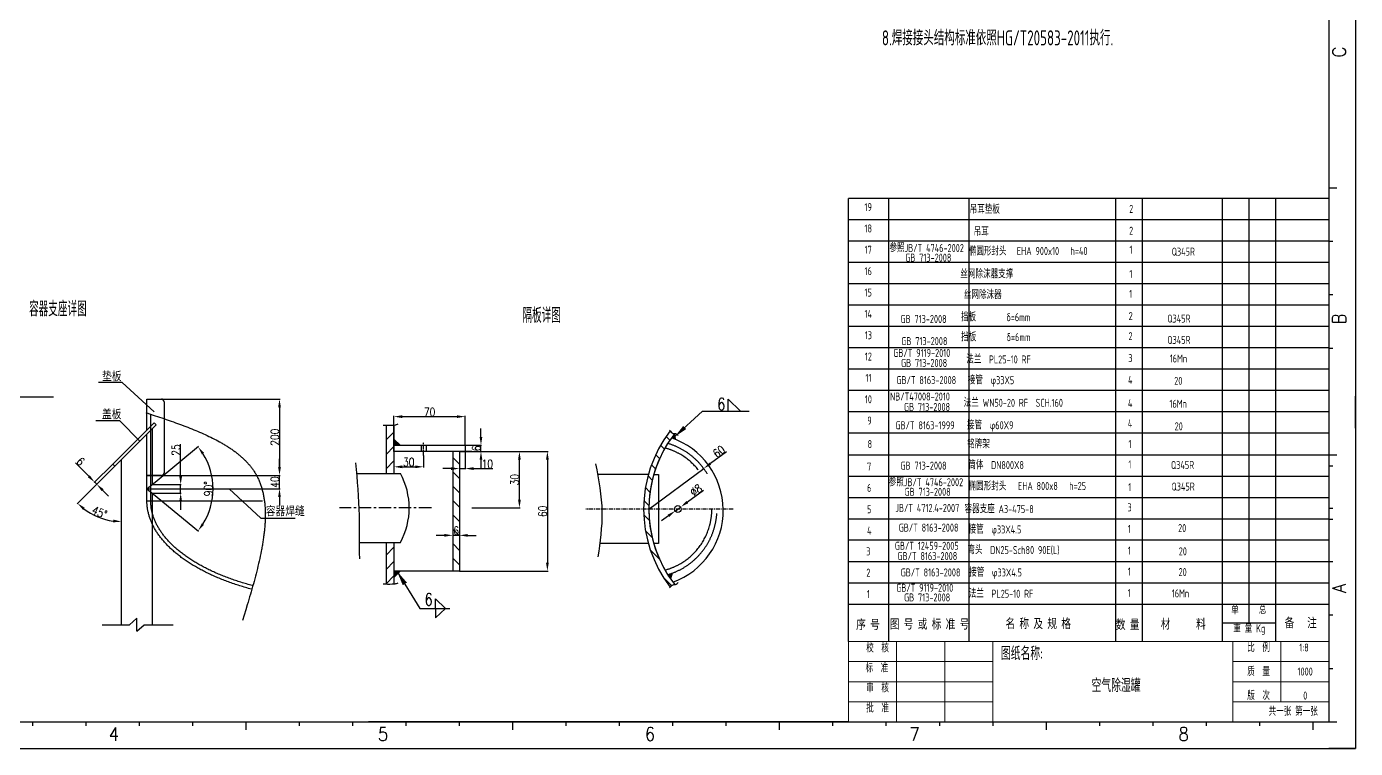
# Model space of a CAD drawing. Header units: inches. Extents: x 32075 to 38901, y -1315 to 3437.
# Drawn here: x 34817 to 38803, y -1315 to 849 of the extents above; entities that cross this region are included whole.
import ezdxf
from ezdxf.enums import TextEntityAlignment as Align

# ---------------------------------------------------------------- set-up
doc = ezdxf.new("R2010")
doc.units = ezdxf.units.IN
doc.header["$LTSCALE"] = 10
doc.header["$MEASUREMENT"] = 0
for name, pattern in [('ACAD_ISO09W100', [45, 24, -3, 6, -3, 6, -3]), ('CENTER', [2, 1.25, -0.25, 0.25, -0.25]), ('HIDDEN', [0.375, 0.25, -0.125])]:
    doc.linetypes.add(name, pattern=pattern)
for name, color, linetype in [('1轮廓实线层', 7, 'Continuous'), ('2细线层', 4, 'Continuous'), ('3中心线层', 1, 'CENTER'), ('5剖面线层', 2, 'Continuous'), ('6文字层', 3, 'Continuous'), ('7标注层', 4, 'Continuous'), ('DATA', 4, 'Continuous'), ('DIM', 4, 'Continuous'), ('HID', 3, 'HIDDEN'), ('图框层', 7, 'Continuous')]:
    doc.layers.add(name, color=color, linetype=linetype)
doc.layers.add('文字', color=4, linetype='Continuous', lineweight=13)
doc.styles.add('JEREH', font='isocp.shx', dxfattribs={"width": 0.7, "bigfont": 'hzfs.shx'})
doc.styles.add('PC_TEXTSTYLE', font='isocp.shx', dxfattribs={"width": 0.8, "bigfont": 'hzfs.shx'})
doc.styles.add('ROMANC', font='romanc.shx', dxfattribs={"width": 0.75})
doc.styles.add('TH_GBDIM', font='romans.shx', dxfattribs={"width": 0.8, "bigfont": 'gbcbig.shx'})
doc.styles.add('VCADHZ', font='vcadtxt3.shx', dxfattribs={"width": 0.7, "bigfont": 'vcadhz.shx'})
doc.dimstyles.new('normal', dxfattribs={"dimscale": 20, "dimtxt": 3, "dimasz": 2, "dimexe": 1.5, "dimexo": 0.5, "dimgap": 1, "dimtad": 1, "dimdec": 0, "dimdsep": 46, "dimtxsty": 'VCADHZ', "dimblk1": 'SMALL', "dimsah": 1, "dimcen": 5, "dimclrd": 256, "dimclre": 256, "dimclrt": 256, "dimazin": 2, "dimtfac": 1, "dimtdec": 0, "dimtofl": 0, "dimtmove": 0, "dimatfit": 3, "dimfxl": 1.5, "dimtolj": 1, "dimtzin": 0, "dimlwd": -1, "dimlwe": -1, "dimarcsym": 0})
doc.dimstyles.new('single', dxfattribs={"dimscale": 15, "dimtxt": 3, "dimasz": 3, "dimexe": 2, "dimexo": 1, "dimgap": 1, "dimtad": 1, "dimdec": 0, "dimdsep": 46, "dimtxsty": 'VCADHZ', "dimcen": 0, "dimclrd": 256, "dimclre": 256, "dimclrt": 3, "dimadec": 0, "dimazin": 2, "dimtfac": 1, "dimtdec": 0, "dimtmove": 0, "dimatfit": 3, "dimfxl": 1, "dimtolj": 1, "dimtzin": 0, "dimlwd": -1, "dimlwe": -1, "dimarcsym": 1})
doc.dimstyles.new('TH_GBDIM', dxfattribs={"dimtxt": 25, "dimasz": 25, "dimexe": 2, "dimexo": 0, "dimgap": 1.5, "dimtad": 1, "dimdec": 0, "dimzin": 0, "dimdsep": 46, "dimtxsty": 'TH_GBDIM', "dimcen": 25, "dimclrd": 130, "dimclre": 130, "dimclrt": 3, "dimadec": 0, "dimazin": 0, "dimtfac": 0.714286, "dimtdec": 0, "dimtmove": 0, "dimatfit": 3, "dimfxl": 1, "dimtzin": 0, "dimlwd": -1, "dimlwe": -1, "dimarcsym": 0})

# ---------------------------------------------------------------- blocks, each defined once
blk = doc.blocks.new('*D27')
at = {"layer": '7标注层', "color": 130, "transparency": 16777216}
for p, q in [((36070.2, -675.9), (36045.2, -675.9)), ((36095.2, -657.6), (36095.2, -677.9)), ((36115.3, -675.9), (36095.2, -675.9)), ((36115.3, -657.6), (36115.3, -677.9)), ((36140.3, -675.9), (36165.3, -675.9))]:
    blk.add_line(p, q, dxfattribs=at)
for points in [[(36070.2, -671.7), (36070.2, -680), (36095.2, -675.9)], [(36140.3, -671.7), (36140.3, -680), (36115.3, -675.9)]]:
    blk.add_solid(points, dxfattribs=at)
at = {"layer": 'Defpoints', "color": 0, "transparency": 16777216}
for p in [(36095.2, -657.6), (36095.2, -675.9), (36115.3, -657.6)]:
    blk.add_point(p, dxfattribs=at)
at = {"layer": '7标注层', "color": 3, "transparency": 16777216, "insert": (36105.3, -661.9), "char_height": 25, "attachment_point": 5, "style": 'TH_GBDIM'}
blk.add_mtext('6', dxfattribs=at)
blk = doc.blocks.new('*D18')
at = {"layer": '7标注层', "color": 130, "transparency": 16777216}
for p, q in [((36115.3, -424.5), (36297.2, -424.5)), ((36295.2, -568.8), (36295.2, -449.5)), ((36152.8, -593.8), (36297.2, -593.8))]:
    blk.add_line(p, q, dxfattribs=at)
for points in [[(36291.1, -449.5), (36299.4, -449.5), (36295.2, -424.5)], [(36291.1, -568.8), (36299.4, -568.8), (36295.2, -593.8)]]:
    blk.add_solid(points, dxfattribs=at)
at = {"layer": 'Defpoints', "color": 0, "transparency": 16777216}
for p in [(36115.3, -424.5), (36295.2, -424.5), (36152.8, -593.8)]:
    blk.add_point(p, dxfattribs=at)
at = {"layer": '7标注层', "color": 3, "transparency": 16777216, "insert": (36281.2, -509.1), "char_height": 25, "attachment_point": 5, "rotation": 90, "style": 'TH_GBDIM'}
blk.add_mtext('30', dxfattribs=at)
blk = doc.blocks.new('*D28')
at = {"layer": '7标注层', "color": 130, "transparency": 16777216}
for p, q in [((36115.3, -424.5), (36381.1, -424.5)), ((36379.1, -449.5), (36379.1, -758)), ((36115.3, -783), (36381.1, -783))]:
    blk.add_line(p, q, dxfattribs=at)
for points in [[(36374.9, -449.5), (36383.3, -449.5), (36379.1, -424.5)], [(36374.9, -758), (36383.3, -758), (36379.1, -783)]]:
    blk.add_solid(points, dxfattribs=at)
at = {"layer": 'Defpoints', "color": 0, "transparency": 16777216}
for p in [(36115.3, -424.5), (36115.3, -783), (36379.1, -783)]:
    blk.add_point(p, dxfattribs=at)
at = {"layer": '7标注层', "color": 3, "transparency": 16777216, "insert": (36365.1, -603.8), "char_height": 25, "attachment_point": 5, "rotation": 90, "style": 'TH_GBDIM'}
blk.add_mtext('60', dxfattribs=at)
blk = doc.blocks.new('_Small')
at = {"color": 0, "linetype": 'ByBlock', "lineweight": -2}
blk.add_circle((0, 0), 0.25, dxfattribs=at)
blk = doc.blocks.new('*D19')
at = {"color": 130, "transparency": 16777216}
for p, q in [((36915.9, -425.6), (36868, -460.8)), ((36683.2, -597), (36847.9, -475.6))]:
    blk.add_line(p, q, dxfattribs=at)
blk.add_solid([(36865.6, -457.4), (36870.5, -464.2), (36847.9, -475.6)], dxfattribs=at)
at = {"layer": 'Defpoints', "color": 0, "transparency": 16777216}
for p in [(36847.9, -475.6), (36683.2, -597)]:
    blk.add_point(p, dxfattribs=at)
at = {"color": 3, "transparency": 16777216, "insert": (36893.7, -424.5), "char_height": 25, "attachment_point": 5, "rotation": 36.3744, "style": 'TH_GBDIM'}
blk.add_mtext('60', dxfattribs=at)
blk = doc.blocks.new('*D29')
at = {"color": 130, "transparency": 16777216}
blk.add_line((35081.7, -468.2), (34968.6, -581.4), dxfattribs=at)
blk.add_arc((35101.9, -448.1), 186.5, 232.6874, 262.3126, dxfattribs=at)
for points in [[(34986.1, -599.5), (34991.6, -593.3), (34970, -579.9)], [(35077.2, -628.7), (35076.6, -637), (35101.9, -634.6)]]:
    blk.add_solid(points, dxfattribs=at)
at = {"layer": 'Defpoints', "color": 0, "transparency": 16777216}
for p in [(35205.7, -344.2), (35081.7, -468.2), (35101.9, -448.1), (35008.6, -609.6), (35101.9, -944)]:
    blk.add_point(p, dxfattribs=at)
at = {"color": 3, "transparency": 16777216, "insert": (35035.9, -607.4), "char_height": 25, "attachment_point": 5, "rotation": 337.5, "style": 'TH_GBDIM'}
blk.add_mtext('45°', dxfattribs=at)
blk = doc.blocks.new('*D30')
at = {"color": 130, "transparency": 16777216}
for p, q in [((35003.6, -498.8), (34963.7, -459)), ((35075.7, -462.1), (35019.8, -517.9)), ((35081.7, -468.2), (35025.9, -524)), ((35027.3, -522.6), (35021.3, -516.5)), ((35045, -540.3), (35062.7, -558))]:
    blk.add_line(p, q, dxfattribs=at)
for points in [[(35006.5, -495.9), (35000.6, -501.8), (35021.3, -516.5)], [(35048, -537.4), (35042.1, -543.2), (35027.3, -522.6)]]:
    blk.add_solid(points, dxfattribs=at)
at = {"layer": 'Defpoints', "color": 0, "transparency": 16777216}
for p in [(35075.7, -462.1), (35081.7, -468.2), (35027.3, -522.6)]:
    blk.add_point(p, dxfattribs=at)
at = {"color": 3, "transparency": 16777216, "insert": (34979.1, -454.5), "char_height": 25, "attachment_point": 5, "rotation": 315, "style": 'TH_GBDIM'}
blk.add_mtext('6', dxfattribs=at)
blk = doc.blocks.new('*D31')
at = {"color": 130, "transparency": 16777216}
for p, q in [((35208.7, -511), (35332.6, -408.9)), ((35208.2, -561.3), (35332.6, -663.8))]:
    blk.add_line(p, q, dxfattribs=at)
blk.add_arc((35177.9, -536.3), 198.5, 327.7355, 32.2645, dxfattribs=at)
for points in [[(35342.4, -432.8), (35349.1, -428), (35331.1, -410.1)], [(35349.1, -644.7), (35342.4, -639.9), (35331.1, -662.6)]]:
    blk.add_solid(points, dxfattribs=at)
at = {"layer": 'Defpoints', "color": 0, "transparency": 16777216}
for p in [(35208.7, -511), (35177.9, -536.3), (35177.9, -536.3), (35208.2, -561.3), (35371.2, -581.5)]:
    blk.add_point(p, dxfattribs=at)
at = {"color": 3, "transparency": 16777216, "insert": (35362.4, -536.3), "char_height": 25, "attachment_point": 5, "rotation": 90, "style": 'TH_GBDIM'}
blk.add_mtext('90%%D', dxfattribs=at)
blk = doc.blocks.new('*D32')
at = {"color": 130, "transparency": 16777216}
for p, q in [((35279.1, -498.7), (35279.1, -402.5)), ((35193.3, -523.7), (35281.1, -523.7)), ((35193.5, -549.2), (35281.1, -549.2)), ((35279.1, -549.2), (35279.1, -523.7)), ((35279.1, -574.2), (35279.1, -599.2))]:
    blk.add_line(p, q, dxfattribs=at)
for points in [[(35275, -498.7), (35283.3, -498.7), (35279.1, -523.7)], [(35275, -574.2), (35283.3, -574.2), (35279.1, -549.2)]]:
    blk.add_solid(points, dxfattribs=at)
at = {"layer": 'Defpoints', "color": 0, "transparency": 16777216}
for p in [(35193.3, -523.7), (35193.5, -549.2), (35279.1, -549.2)]:
    blk.add_point(p, dxfattribs=at)
at = {"color": 3, "transparency": 16777216, "insert": (35265.1, -420.2), "char_height": 25, "attachment_point": 5, "rotation": 90, "style": 'TH_GBDIM'}
blk.add_mtext('25', dxfattribs=at)
blk = doc.blocks.new('*D33')
at = {"color": 130, "transparency": 16777216}
for p, q in [((35575.6, -471.3), (35575.6, -446.3)), ((35488.7, -496.3), (35577.6, -496.3)), ((35575.6, -536.3), (35575.6, -496.3)), ((35488.7, -536.3), (35577.6, -536.3)), ((35575.6, -561.3), (35575.6, -586.3))]:
    blk.add_line(p, q, dxfattribs=at)
for points in [[(35571.4, -471.3), (35579.7, -471.3), (35575.6, -496.3)], [(35571.4, -561.3), (35579.7, -561.3), (35575.6, -536.3)]]:
    blk.add_solid(points, dxfattribs=at)
at = {"layer": 'Defpoints', "color": 0, "transparency": 16777216}
for p in [(35488.7, -496.3), (35575.6, -496.3), (35488.7, -536.3)]:
    blk.add_point(p, dxfattribs=at)
at = {"color": 3, "transparency": 16777216, "insert": (35561.6, -516.3), "char_height": 25, "attachment_point": 5, "rotation": 90, "style": 'TH_GBDIM'}
blk.add_mtext('40', dxfattribs=at)
blk = doc.blocks.new('*D34')
at = {"color": 130, "transparency": 16777216}
for p, q in [((35199.7, -267.3), (35577.6, -267.3)), ((35575.6, -292.3), (35575.6, -471.3)), ((35199.7, -496.3), (35577.6, -496.3))]:
    blk.add_line(p, q, dxfattribs=at)
for points in [[(35571.4, -292.3), (35579.7, -292.3), (35575.6, -267.3)], [(35571.4, -471.3), (35579.7, -471.3), (35575.6, -496.3)]]:
    blk.add_solid(points, dxfattribs=at)
at = {"layer": 'Defpoints', "color": 0, "transparency": 16777216}
for p in [(35199.7, -267.3), (35199.7, -496.3), (35575.6, -496.3)]:
    blk.add_point(p, dxfattribs=at)
at = {"color": 3, "transparency": 16777216, "insert": (35561.6, -381.8), "char_height": 25, "attachment_point": 5, "rotation": 90, "style": 'TH_GBDIM'}
blk.add_mtext('200', dxfattribs=at)
blk = doc.blocks.new('*D35')
at = {"color": 130, "transparency": 16777216}
for p, q in [((36115.3, -424.5), (36115.3, -477.7)), ((36132.6, -424.5), (36132.6, -477.7)), ((36090.3, -475.7), (36065.3, -475.7)), ((36115.3, -475.7), (36132.6, -475.7)), ((36157.6, -475.7), (36215.1, -475.7))]:
    blk.add_line(p, q, dxfattribs=at)
for points in [[(36090.3, -471.5), (36090.3, -479.9), (36115.3, -475.7)], [(36157.6, -471.5), (36157.6, -479.9), (36132.6, -475.7)]]:
    blk.add_solid(points, dxfattribs=at)
at = {"layer": 'Defpoints', "color": 0, "transparency": 16777216}
for p in [(36115.3, -424.5), (36132.6, -424.5), (36132.6, -475.7)]:
    blk.add_point(p, dxfattribs=at)
at = {"color": 3, "transparency": 16777216, "insert": (36198.8, -461.7), "char_height": 25, "attachment_point": 5, "style": 'TH_GBDIM'}
blk.add_mtext('10', dxfattribs=at)
blk = doc.blocks.new('*D36')
at = {"color": 130, "transparency": 16777216}
for p, q in [((36179.9, -380.9), (36179.9, -355.9)), ((36132.6, -405.9), (36181.9, -405.9)), ((36132.6, -424.5), (36181.9, -424.5)), ((36179.9, -424.5), (36179.9, -405.9)), ((36179.9, -449.5), (36179.9, -474.5))]:
    blk.add_line(p, q, dxfattribs=at)
for points in [[(36175.7, -380.9), (36184, -380.9), (36179.9, -405.9)], [(36175.7, -449.5), (36184, -449.5), (36179.9, -424.5)]]:
    blk.add_solid(points, dxfattribs=at)
at = {"layer": 'Defpoints', "color": 0, "transparency": 16777216}
for p in [(36132.6, -405.9), (36132.6, -424.5), (36179.9, -405.9)]:
    blk.add_point(p, dxfattribs=at)
at = {"color": 3, "transparency": 16777216, "insert": (36165.9, -415.2), "char_height": 25, "attachment_point": 5, "rotation": 90, "style": 'TH_GBDIM'}
blk.add_mtext('6', dxfattribs=at)
blk = doc.blocks.new('*D37')
at = {"color": 130, "transparency": 16777216}
for p, q in [((35918.7, -405.9), (35918.7, -318.1)), ((36132.6, -405.9), (36132.6, -318.1)), ((35943.7, -320.1), (36107.6, -320.1))]:
    blk.add_line(p, q, dxfattribs=at)
for points in [[(35943.7, -315.9), (35943.7, -324.2), (35918.7, -320.1)], [(36107.6, -315.9), (36107.6, -324.2), (36132.6, -320.1)]]:
    blk.add_solid(points, dxfattribs=at)
at = {"layer": 'Defpoints', "color": 0, "transparency": 16777216}
for p in [(36132.6, -320.1), (35918.7, -405.9), (36132.6, -405.9)]:
    blk.add_point(p, dxfattribs=at)
at = {"color": 3, "transparency": 16777216, "insert": (36025.7, -306.1), "char_height": 25, "attachment_point": 5, "style": 'TH_GBDIM'}
blk.add_mtext('70', dxfattribs=at)
blk = doc.blocks.new('*D38')
at = {"color": 130, "transparency": 16777216}
for p, q in [((36007.8, -436.1), (36007.8, -472.4)), ((35918.7, -443.8), (35918.7, -472.4)), ((35943.7, -470.4), (35982.8, -470.4))]:
    blk.add_line(p, q, dxfattribs=at)
for points in [[(35943.7, -466.3), (35943.7, -474.6), (35918.7, -470.4)], [(35982.8, -466.3), (35982.8, -474.6), (36007.8, -470.4)]]:
    blk.add_solid(points, dxfattribs=at)
at = {"layer": 'Defpoints', "color": 0, "transparency": 16777216}
for p in [(36007.8, -436.1), (35918.7, -443.8), (36007.8, -470.4)]:
    blk.add_point(p, dxfattribs=at)
at = {"color": 3, "transparency": 16777216, "insert": (35963.3, -456.4), "char_height": 25, "attachment_point": 5, "style": 'TH_GBDIM'}
blk.add_mtext('30', dxfattribs=at)
blk = doc.blocks.new('*D39')
at = {"color": 130, "transparency": 16777216}
for p, q in [((36847.3, -541.9), (36799, -576.5)), ((36762.3, -602.9), (36778.7, -591.1)), ((36742, -617.4), (36721.7, -632))]:
    blk.add_line(p, q, dxfattribs=at)
for points in [[(36796.6, -573.1), (36801.4, -579.9), (36778.7, -591.1)], [(36739.5, -614), (36744.4, -620.8), (36762.3, -602.9)]]:
    blk.add_solid(points, dxfattribs=at)
at = {"layer": 'Defpoints', "color": 0, "transparency": 16777216}
for p in [(36778.7, -591.1), (36762.3, -602.9)]:
    blk.add_point(p, dxfattribs=at)
at = {"color": 3, "transparency": 16777216, "insert": (36825.1, -540.5), "char_height": 25, "attachment_point": 5, "rotation": 35.6537, "style": 'TH_GBDIM'}
blk.add_mtext('%%C8', dxfattribs=at)

msp = doc.modelspace()

# ---------------------------------------------------------------- hatches: boundary and pattern name
at = {"layer": '5剖面线层'}
h = msp.add_hatch(dxfattribs=at)
h.set_pattern_fill('ANSI31', color=256, scale=9.6, style=0)
h.set_pattern_definition([(45, (15688.17, -6889.732), (-21.552615, 21.552615), [])])
edge = h.paths.add_edge_path()
edge.add_line((35918.7, -490.5), (35895.4, -490.5))
edge.add_line((35895.4, -490.5), (35895.4, -345.6))
edge.add_spline(control_points=[(35895.4, -345.6), (35901.3, -345.7), (35910.3, -345.8), (35922.5, -345.2), (35928.4, -343.1), (35931.4, -342.1)], knot_values=[10.89152, 10.89152, 10.89152, 10.89152, 33.278505, 44.637065, 56.424107, 56.424107, 56.424107, 56.424107], degree=3, periodic=0)
edge.add_line((35918.7, -345.3), (35918.7, -490.5))
edge = h.paths.add_edge_path()
edge.add_line((35918.7, -783), (35918.7, -821.4))
edge.add_spline(control_points=[(35918.7, -821.4), (35917.4, -821), (35913.1, -819.8), (35904.9, -818.7), (35898.7, -821.1), (35895.4, -822.7)], knot_values=[3.878233, 3.878233, 3.878233, 3.878233, 7.43005, 15.002423, 23.977425, 23.977425, 23.977425, 23.977425], degree=3, periodic=0)
edge.add_line((35895.4, -822.7), (35895.4, -697))
edge.add_line((35895.4, -697), (35918.7, -697))
edge.add_line((35918.7, -697), (35918.7, -783))
h = msp.add_hatch(dxfattribs=at)
h.set_pattern_fill('ANSI31', color=256, scale=9.6, style=0)
h.set_pattern_definition([(135, (57777.888, -6895.457), (21.552615, 21.552615), [])])
edge = h.paths.add_edge_path()
edge.add_line((36667.8, -597), (36683.2, -597))
edge.add_arc((37051.8, -597), 368.6, 540, 577.8866)
edge.add_spline(control_points=[(36760.9, -823.4), (36760.5, -823.4), (36760.1, -823.4), (36759.7, -823.4)], knot_values=[14.784873, 14.784873, 14.784873, 14.784873, 15.714109, 15.714109, 15.714109, 15.714109], degree=3, periodic=0)
edge.add_spline(control_points=[(36759.7, -823.4), (36759.3, -823.5), (36758.9, -823.5), (36758.5, -823.5)], knot_values=[13.818858, 13.818858, 13.818858, 13.818858, 14.784873, 14.784873, 14.784873, 14.784873], degree=3, periodic=0)
edge.add_spline(control_points=[(36758.5, -823.5), (36758.1, -823.6), (36757.6, -823.6), (36757.2, -823.7)], knot_values=[12.696555, 12.696555, 12.696555, 12.696555, 13.818858, 13.818858, 13.818858, 13.818858], degree=3, periodic=0)
edge.add_spline(control_points=[(36757.2, -823.7), (36757, -823.8), (36756.7, -823.8), (36756.3, -823.9), (36756.3, -823.9)], knot_values=[11.88571, 11.88571, 11.88571, 11.88571, 12.512661, 12.696555, 12.696555, 12.696555, 12.696555], degree=3, periodic=0)
edge.add_spline(control_points=[(36756.3, -823.9), (36756, -824), (36755.7, -824.1), (36755.4, -824.2)], knot_values=[11.073866, 11.073866, 11.073866, 11.073866, 11.88571, 11.88571, 11.88571, 11.88571], degree=3, periodic=0)
edge.add_spline(control_points=[(36755.4, -824.2), (36755.1, -824.3), (36754.8, -824.5), (36754.5, -824.6)], knot_values=[10.233241, 10.233241, 10.233241, 10.233241, 11.073866, 11.073866, 11.073866, 11.073866], degree=3, periodic=0)
edge.add_spline(control_points=[(36754.5, -824.6), (36754.2, -824.7), (36753.9, -824.9), (36753.7, -825)], knot_values=[9.41782, 9.41782, 9.41782, 9.41782, 10.233241, 10.233241, 10.233241, 10.233241], degree=3, periodic=0)
edge.add_spline(control_points=[(36753.7, -825), (36753.4, -825.2), (36753.1, -825.4), (36752.8, -825.6)], knot_values=[8.578504, 8.578504, 8.578504, 8.578504, 9.41782, 9.41782, 9.41782, 9.41782], degree=3, periodic=0)
edge.add_spline(control_points=[(36752.8, -825.6), (36752.6, -825.8), (36752.3, -825.9), (36752.1, -826.1)], knot_values=[7.761974, 7.761974, 7.761974, 7.761974, 8.578504, 8.578504, 8.578504, 8.578504], degree=3, periodic=0)
edge.add_spline(control_points=[(36752.1, -826.1), (36751.8, -826.3), (36751.6, -826.6), (36751.3, -826.8)], knot_values=[6.924617, 6.924617, 6.924617, 6.924617, 7.761974, 7.761974, 7.761974, 7.761974], degree=3, periodic=0)
edge.add_spline(control_points=[(36751.3, -826.8), (36751, -827.1), (36750.6, -827.4), (36750.3, -827.8)], knot_values=[5.726608, 5.726608, 5.726608, 5.726608, 6.924617, 6.924617, 6.924617, 6.924617], degree=3, periodic=0)
edge.add_spline(control_points=[(36750.3, -827.8), (36749.9, -828.2), (36749.5, -828.5), (36749.2, -828.9)], knot_values=[4.447469, 4.447469, 4.447469, 4.447469, 5.726608, 5.726608, 5.726608, 5.726608], degree=3, periodic=0)
edge.add_spline(control_points=[(36749.2, -828.9), (36748.8, -829.4), (36748.4, -829.9), (36748, -830.4)], knot_values=[2.958387, 2.958387, 2.958387, 2.958387, 4.447469, 4.447469, 4.447469, 4.447469], degree=3, periodic=0)
edge.add_spline(control_points=[(36748, -830.4), (36747.8, -830.6), (36747.6, -830.9), (36747.4, -831.1)], knot_values=[2.281376, 2.281376, 2.281376, 2.281376, 2.958387, 2.958387, 2.958387, 2.958387], degree=3, periodic=0)
edge.add_arc((37051.8, -597), 384, 180, 217.5635, ccw=False)
edge = h.paths.add_edge_path()
edge.add_spline(control_points=[(36747.4, -362.9), (36750, -366.2), (36753.8, -370.2), (36759.4, -370.5), (36760.9, -370.6)], knot_values=[2.281376, 2.281376, 2.281376, 2.281376, 12.069604, 15.714109, 15.714109, 15.714109, 15.714109], degree=3, periodic=0)
edge.add_arc((37051.8, -597), 368.6, 502.1134, 540)
edge.add_line((36683.2, -597), (36667.8, -597))
edge.add_arc((37051.8, -597), 384, 142.4365, 180, ccw=False)
h = msp.add_hatch(dxfattribs=at)
h.set_pattern_fill('ANSI31', color=256, scale=9.6, angle=90, style=0)
h.set_pattern_definition([(135, (15688.17, -6889.732), (-21.552615, -21.552615), [])])
h.paths.add_polyline_path([(36095.2, -783), (36115.3, -783), (36115.3, -593.8), (36095.2, -593.8)])
h.paths.add_polyline_path([(36115.3, -424.5), (36095.2, -424.5), (36095.2, -593.8), (36115.3, -593.8)])
at = {"layer": '7标注层'}
for points in [[(35938, -406), (35918.7, -387.3), (35918.7, -406)], [(35938, -783.1), (35918.7, -801.8), (35918.7, -783.1)], [(36753.8, -789, -0.01782), (36740, -793.5, 0.01071), (36748.7, -806.7)]]:
    msp.add_hatch(color=256, dxfattribs=at).paths.add_polyline_path(points)
h = msp.add_hatch(color=256, dxfattribs=at)
edge = h.paths.add_edge_path()
edge.add_arc((37051.8, -597), 368.6, 142.5137, 144.6822)
edge.add_arc((36679.2, -596.4), 224.4, 67.8934, 71.3284, ccw=False)
edge.add_line((36763.6, -388.5), (36759.3, -372.6))

# ---------------------------------------------------------------- linework, layer by layer
at = {"color": 4}
for p, q in [((35104.1, -217.9), (35032.6, -217.9)), ((35199.5, -305.5), (35104.1, -217.9)), ((34560.6, -261), (34898, -261)), ((35096.4, -332.2), (35025, -332.2)), ((35156.6, -393.4), (35096.4, -332.2)), ((36115.3, -424.5), (35918.7, -424.5)), ((35424.3, -536.3), (35519.7, -623.9)), ((35519.7, -623.9), (35622.9, -623.9))]:
    msp.add_line(p, q, dxfattribs=at)
at = {"color": 0}
for p, q in [((35177.9, -359.9), (35177.9, -267.3)), ((35177.9, -267.3), (35221.5, -267.3)), ((35229.5, -275.3), (35229.5, -488.3)), ((35918.7, -405.9), (36132.6, -405.9)), ((35918.7, -424.5), (35918.7, -405.9)), ((36152.3, -424.5), (35918.7, -424.5)), ((36132.6, -405.9), (36132.6, -424.5)), ((35221.5, -496.3), (35177.9, -496.3)), ((35177.9, -536.3), (35177.9, -496.3)), ((35177.9, -496.3), (35532.9, -496.3)), ((35177.9, -536.3), (35208.7, -511)), ((35177.9, -536.3), (35208.2, -561.3)), ((35043.7, -944), (35125.6, -944)), ((35147.4, -924.6), (35125.6, -944)), ((35147.4, -963.4), (35147.4, -924.6)), ((35147.4, -963.4), (35169.2, -944)), ((35169.2, -944), (35256.8, -944))]:
    msp.add_line(p, q, dxfattribs=at)
at = {"color": 4, "linetype": 'ACAD_ISO09W100', "ltscale": 5}
for p, q in [((35177.9, -359.9), (35177.9, -308.9)), ((35189.4, -536.3), (35189.4, -312.7)), ((35177.9, -572.3), (35177.9, -536.3)), ((35177.9, -536.3), (35517.9, -536.3)), ((35189.4, -572.3), (35189.4, -536.3)), ((35177.9, -572.3), (35524.1, -572.3))]:
    msp.add_line(p, q, dxfattribs=at)
for p, q in [((35199.6, -338.2), (35075.7, -462.1)), ((35205.7, -344.2), (35081.7, -468.2)), ((35193.5, -356.5), (35193.5, -523.5)), ((35205.7, -344.2), (35199.6, -338.2)), ((38722.7, -354.6), (38722.7, -1234.5)), ((38722.7, -354.6), (38722.7, -1234.5)), ((35081.7, -468.2), (35075.7, -462.1)), ((35101.9, -944), (35101.9, -448.1)), ((35193.5, -549.2), (35193.5, -944)), ((38402.7, -938.4), (38562.7, -938.4)), ((37282.7, -1234.5), (38722.7, -1234.5)), ((37282.7, -1234.5), (38578.7, -1234.5)), ((38674.7, -1234.5), (38722.7, -1234.5))]:
    msp.add_line(p, q)
at = {"color": 4, "linetype": 'HIDDEN', "ltscale": 50}
msp.add_line((35177.9, -496.3), (35177.9, -372.1), dxfattribs=at)
at = {"color": 1, "linetype": 'CENTER', "ltscale": 3}
msp.add_line((36031, -593.8), (35756, -593.8), dxfattribs=at)
at = {"color": 0}
msp.add_circle((36770.5, -597), 10.1, dxfattribs=at)
for centre, start, end in [((35221.5, -275.3), 0, 90), ((35221.5, -488.3), 270, 0)]:
    msp.add_arc(centre, 8, start, end, dxfattribs=at)
at = {"color": 4, "linetype": 'ACAD_ISO09W100', "ltscale": 5, "extrusion": (0, 0, -1)}
for major_axis, ratio, start_param in [((-587.5, 0), 0.509804, 5.19748), ((-576, 0), 0.5, 5.202362)]:
    msp.add_ellipse((35765.4, -572.3), major_axis=major_axis, ratio=ratio, start_param=start_param, end_param=6.283185, dxfattribs=at)
at = {"color": 4, "linetype": 'ACAD_ISO09W100', "ltscale": 5}
msp.add_spline([(35174.5, -307.7), (35502.7, -489.1), (35464.8, -931)], degree=3, dxfattribs=at)
at = {"layer": '1轮廓实线层'}
for p, q in [((38802.7, -354.6), (38802.7, -258.6)), ((35895.4, -345.3), (35895.4, -490.5)), ((35918.7, -345.4), (35918.7, -490.5)), ((35918.7, -397.1), (35918.7, -490.5)), ((36095.2, -424.5), (36095.2, -783)), ((36115.3, -424.5), (36115.3, -783)), ((35806.5, -490.5), (35938.3, -490.5)), ((36681.9, -493.8), (36529.7, -493.8)), ((36697.9, -493.8), (36712.4, -493.8)), ((36712.4, -493.8), (36712.4, -700.2)), ((35814.2, -697), (35938.3, -697)), ((35895.4, -697), (35895.4, -822.7)), ((35918.7, -697), (35918.7, -821.4)), ((35918.7, -697), (35918.7, -783)), ((36681.9, -700.2), (36536.2, -700.2)), ((36712.4, -700.2), (36697.9, -700.2)), ((36115.3, -783), (35918.7, -783))]:
    msp.add_line(p, q, dxfattribs=at)
for centre, radius, start, end in [((37051.8, -597), 384, 142.4365, 217.5635), ((37051.8, -597), 368.6, 142.1134, 217.8866), ((37051.8, -597), 368.6, 147.8773, 212.1227), ((35749.9, -593.8), 214.8, 331.2787, 28.7213)]:
    msp.add_arc(centre, radius, start, end, dxfattribs=at)
at = {"layer": '2细线层'}
for p, q in [((38802.7, 3437.5), (38802.7, -1314.5)), ((38722.7, 365.6), (38734.7, 365.6)), ((38722.7, 365.5), (38746.7, 365.5)), ((38722.7, 205.6), (38734.7, 205.6)), ((38722.7, 45.6), (38734.7, 45.6)), ((38722.7, -114.4), (38734.7, -114.4)), ((38722.7, -434.5), (38746.7, -434.5)), ((38722.7, -467.1), (38734.7, -467.1)), ((38722.7, -594.5), (38734.7, -594.5)), ((38722.7, -627.1), (38734.7, -627.1)), ((38722.7, -754.4), (38734.7, -754.4)), ((38722.7, -754.5), (38734.7, -754.5)), ((38562.7, -898.5), (38562.7, -994.5)), ((38722.7, -914.4), (38734.7, -914.4)), ((38722.7, -914.5), (38734.7, -914.5)), ((38722.7, -1074.5), (38734.7, -1074.5)), ((34834.7, -1234.5), (34834.7, -1246.5)), ((34994.7, -1234.5), (34994.7, -1246.5)), ((35154.7, -1234.5), (35154.7, -1246.5)), ((35314.7, -1234.5), (35314.7, -1246.5)), ((35474.7, -1234.5), (35474.7, -1258.5)), ((35634.7, -1234.5), (35634.7, -1246.5)), ((35794.7, -1234.5), (35794.7, -1246.5)), ((35954.7, -1234.5), (35954.7, -1246.5)), ((36114.7, -1234.5), (36114.7, -1246.5)), ((36274.7, -1234.5), (36274.7, -1258.5)), ((36434.7, -1234.5), (36434.7, -1246.5)), ((36594.7, -1234.5), (36594.7, -1246.5)), ((36754.7, -1234.5), (36754.7, -1246.5)), ((36914.7, -1234.5), (36914.7, -1246.5)), ((37074.7, -1234.5), (37074.7, -1258.5)), ((37234.7, -1234.5), (37234.7, -1246.5)), ((37394.7, -1234.5), (37394.7, -1246.5)), ((37554.7, -1234.5), (37554.7, -1246.5)), ((37714.7, -1234.5), (37714.7, -1246.5)), ((37874.7, -1234.5), (37874.7, -1258.5)), ((38034.7, -1234.5), (38034.7, -1246.5)), ((38194.7, -1234.5), (38194.7, -1246.5)), ((38354.7, -1234.5), (38354.7, -1246.5)), ((38514.7, -1234.5), (38514.7, -1246.5)), ((38674.7, -1234.5), (38674.7, -1246.5)), ((38674.7, -1234.5), (38674.7, -1258.5)), ((38722.7, -1234.5), (38746.7, -1234.5)), ((32074.7, -1314.5), (38802.7, -1314.5)), ((38802.7, -1314.5), (38722.7, -1314.5))]:
    msp.add_line(p, q, dxfattribs=at)
msp.add_point((38722.7, -1234.5), dxfattribs=at)
at = {"layer": '3中心线层'}
for p, q in [((36007.8, -436.1), (36007.7, -396.1)), ((36936.4, -597), (36494.7, -597))]:
    msp.add_line(p, q, dxfattribs=at)
at = {"layer": '5剖面线层'}
for points in [[(35886.7, -345.3), (35913.3, -345.6), (35922.3, -344.8), (35931.4, -342.1)], [(36745.6, -360.5), (36756.5, -370.1), (36765.6, -371.4), (36771.4, -376.5)], [(35803.5, -458.8), (35814.2, -616.4), (35814.2, -697), (35815.4, -746.5)], [(36523.8, -461.3), (36542.6, -605.6), (36530.8, -740.6)], [(35886.7, -821.5), (35913.3, -821.7), (35922.3, -820.9), (35931.4, -818.2)], [(36745.6, -833.4), (36756.5, -823.9), (36765.6, -822.5), (36771.4, -817.5)]]:
    msp.add_spline(points, degree=3, dxfattribs=at)
at = {"layer": '7标注层'}
for p, q in [((36921.2, -303.5), (36921.2, -268.1)), ((36921.2, -268.1), (36958.8, -303.5)), ((36844.6, -303.5), (36983.9, -303.5)), ((35938, -406), (35918.7, -387.3)), ((36759.3, -372.6), (36763.6, -388.5)), ((35938, -783.1), (35918.7, -801.8)), ((36753.8, -789), (36748.7, -806.7)), ((36043.1, -894.8), (36043.1, -866.4)), ((36043.1, -866.4), (36073.2, -894.8)), ((36043.1, -894.8), (36043.1, -923.1)), ((36043.1, -923.1), (36073.2, -894.8))]:
    msp.add_line(p, q, dxfattribs=at)
at = {"layer": 'DATA'}
for p, q in [((37282.7, -994.5), (37282.7, 334.1)), ((37402.7, 334.1), (37402.7, -994.2)), ((37642.7, 334.1), (37642.7, -994.5)), ((38082.7, 334.1), (38082.7, -994.5)), ((38162.7, 334.1), (38162.7, -994.5)), ((38402.7, 334.1), (38402.7, -994.5)), ((38562.7, 334.1), (38562.7, -994.5)), ((37282.7, -434.2), (38722.7, -434.2)), ((37282.7, -434.2), (38722.7, -434.2)), ((37282.7, -498.2), (38722.7, -498.2)), ((37282.7, -562.2), (38722.7, -562.2)), ((37282.7, -626.2), (38722.7, -626.2)), ((37282.7, -754.2), (38722.7, -754.2)), ((37282.7, -818.2), (38722.7, -818.2)), ((37282.7, -818.2), (38722.7, -818.2)), ((37282.7, -882.2), (38722.7, -882.2))]:
    msp.add_line(p, q, dxfattribs=at)
at = {"layer": 'DIM'}
for p, q in [((38722.7, 334.1), (37282.2, 334.1)), ((38482.7, 334.1), (38482.7, -938.4)), ((38722.7, 270.1), (37282.2, 270.1)), ((38722.7, 206.1), (37282.2, 206.1)), ((38722.7, 142.1), (37282.2, 142.1)), ((38722.7, 78.1), (37282.2, 78.1)), ((38722.7, 14.1), (37282.2, 14.1)), ((38722.7, -49.9), (37282.2, -49.9)), ((38722.7, -113.9), (37282.2, -113.9)), ((38722.7, -177.9), (37282.2, -177.9)), ((38722.7, -241.9), (37282.2, -241.9)), ((38722.7, -305.9), (37282.2, -305.9)), ((38722.7, -369.9), (37282.2, -369.9)), ((38722.7, -689.9), (37282.2, -689.9)), ((37282.7, -1234.5), (35842.2, -1234.5))]:
    msp.add_line(p, q, dxfattribs=at)
at = {"layer": 'HID', "ltscale": 100}
for p, q in [((36000.2, -405.9), (36000.2, -424.5)), ((36015.4, -405.9), (36015.4, -424.5))]:
    msp.add_line(p, q, dxfattribs=at)
at = {"layer": 'HID', "linetype": 'ByBlock'}
msp.add_arc((36677.5, -600.9), 229.1, 289.9008, 71.2928, dxfattribs=at)
at = {"layer": 'HID', "ltscale": 100}
for radius, start, end in [(189.2, 284.8724, 75.1276), (204.6, 286.1121, 73.8879)]:
    msp.add_arc((36683.2, -597), radius, start, end, dxfattribs=at)
at = {"layer": '图框层'}
for p in [(38722.7, 3357.5), (32274.7, -1234.5)]:
    msp.add_line(p, (38722.7, -1234.5), dxfattribs=at)
at = {"layer": '文字'}
for p, q in [((37282.7, -994.5), (38722.7, -994.5)), ((37282.7, -1234.5), (37282.7, -994.5))]:
    msp.add_line(p, q, dxfattribs=at)
for points in [[(37714.7, -994.5), (37282.7, -994.5)], [(37426.7, -1234.5), (37426.7, -994.5)], [(37570.7, -1234.5), (37570.7, -994.5)], [(37714.7, -1234.5), (37714.7, -994.5)], [(38722.7, -994.5), (37714.7, -994.5)], [(38434.7, -1234.5), (38434.7, -994.5)], [(38434.7, -1234.5), (38434.7, -994.5)], [(38578.7, -1174.5), (38578.7, -994.5)], [(38578.7, -1174.5), (38578.7, -994.5)], [(37714.7, -1054.5), (37282.7, -1054.5)], [(38722.7, -1054.5), (38434.7, -1054.5)], [(37714.7, -1114.5), (37282.7, -1114.5)], [(38722.7, -1114.5), (38434.7, -1114.5)], [(37714.7, -1174.5), (37282.7, -1174.5)], [(38722.7, -1174.5), (38434.7, -1174.5)]]:
    msp.add_lwpolyline(points, dxfattribs=at)

# ---------------------------------------------------------------- texts
at = {"layer": '2细线层', "style": 'ROMANC', "width": 0.9}
for s, p in [('C', (38773.6, 756.5)), ('B', (38773.6, -43.4)), ('A', (38773.6, -848.4))]:
    msp.add_text(s, height=40, rotation=90, dxfattribs=at).set_placement(p)
at = {"layer": '2细线层', "color": 1, "style": 'PC_TEXTSTYLE', "width": 0.7}
msp.add_text('空气除湿罐', height=40, dxfattribs=at).set_placement((38084.7, -1123.6), align=Align.MIDDLE)
at = {"layer": '2细线层', "style": 'ROMANC', "width": 0.9}
for s, p in [('4', (35063.4, -1291.4)), ('5', (35870.5, -1291.4)), ('6', (36671.4, -1291.4)), ('7', (37465, -1291.4)), ('8', (38272.2, -1291.4))]:
    msp.add_text(s, height=40, dxfattribs=at).set_placement(p)
at = {"layer": '6文字层', "style": 'PC_TEXTSTYLE', "width": 0.75}
for s, p in [('垫板', (35043.4, -214.1)), ('盖板', (35043.1, -327.9)), ('容器焊缝', (35534.6, -618.3))]:
    msp.add_text(s, height=28.8, dxfattribs=at).set_placement(p)
at = {"layer": '7标注层'}
for s, height, style, width, p in [('8.焊接接头结构标准依照HG/T20583-2011执行.', 45, 'JEREH', 0.7, (37382.4, 792.8)), (' 容器支座详图', 45, 'TH_GBDIM', 0.8, (34799.7, -19.4)), ('隔板详图', 45, 'TH_GBDIM', 0.8, (36304.3, -38.9)), ('6', 36, 'TH_GBDIM', 0.8, (36888.5, -300.4))]:
    msp.add_text(s, height=height, dxfattribs=dict(at, style=style, width=width)).set_placement(p)
at = {"layer": '7标注层', "style": 'TH_GBDIM', "width": 0.8}
msp.add_text('6', height=36, dxfattribs=at).set_placement((36010.6, -849.9), align=Align.TOP_LEFT)
at = {"layer": '文字', "width": 0.7}
for s, height, style, p in [('19', 24, 'JEREH', (37341.4, 308)), ('吊耳垫板', 24, 'JEREH', (37691, 303.8)), ('2', 24, 'JEREH', (38130.3, 302.7)), ('18', 24, 'JEREH', (37341.4, 244)), ('吊耳', 24, 'JEREH', (37680.3, 235.7)), ('2', 24, 'JEREH', (38130, 237.2)), ('参照JB/T 4746-2002', 24, 'JEREH', (37516.7, 188.4)), ('17', 24, 'JEREH', (37341.4, 180)), ('椭圆形封头', 24, 'JEREH', (37699.6, 178.2)), ('EHA 900x10   h=40', 24, 'JEREH', (37893.2, 176.4)), ('1', 24, 'JEREH', (38129.7, 180.3)), ('Q345R', 24, 'JEREH', (38286.5, 174.6)), ('16', 24, 'JEREH', (37341.4, 116)), ('丝网除沫器支撑', 24, 'JEREH', (37697.1, 110.2)), ('1', 24, 'JEREH', (38129.3, 107.7)), ('15', 24, 'JEREH', (37341.4, 52)), ('丝网除沫器', 24, 'JEREH', (37684.9, 47.9)), ('1', 24, 'JEREH', (38128.9, 48)), ('14', 24, 'JEREH', (37341.4, -12)), ('挡板        δ=6mm', 24, 'JEREH', (37723.7, -19.1)), ('2', 24, 'JEREH', (38128.6, -18.8)), ('Q345R', 24, 'JEREH', (38273.3, -26.1)), ('13', 24, 'JEREH', (37341.9, -76)), ('挡板        δ=6mm', 24, 'JEREH', (37724.2, -78.8)), ('2', 24, 'JEREH', (38128.2, -78.8)), ('Q345R', 24, 'JEREH', (38273.3, -90.1)), ('12', 24, 'JEREH', (37341.9, -140)), ('法兰  PL25-10 RF', 24, 'JEREH', (37732.2, -145.5)), ('3', 24, 'JEREH', (38127.9, -144.5)), ('16Mn', 24, 'JEREH', (38271.9, -145.8)), ('11', 24, 'JEREH', (37342.3, -204)), ('GB/T 8163-2008', 24, 'JEREH', (37515.6, -210.5)), ('接管  φ33X5', 24, 'JEREH', (37709.7, -211.1)), ('4', 24, 'JEREH', (38127.5, -209.7)), ('20', 24, 'JEREH', (38271.5, -212.7)), ('10', 24, 'JEREH', (37341.9, -268)), ('法兰 WN50-20 RF  SCH.160', 24, 'JEREH', (37776.6, -275.5)), ('4', 24, 'JEREH', (38127.1, -279.7)), ('16Mn', 24, 'JEREH', (38271.2, -281.5)), ('GB 713-2008', 24, 'JEREH', (37517.8, -291.1)), ('9', 24, 'JEREH', (37345.3, -332)), ('GB/T 8163-1999', 24, 'JEREH', (37511.9, -345.9)), ('接管  φ60X9', 24, 'JEREH', (37707.2, -346.2)), ('4', 24, 'JEREH', (38126.8, -340.1)), ('20', 24, 'JEREH', (38272.7, -349.1)), ('8', 24, 'JEREH', (37346.3, -402.3)), ('铭牌架', 24, 'JEREH', (37672.3, -399.3)), ('1', 24, 'JEREH', (38126.5, -402)), ('筒体  DN800X8', 24, 'JEREH', (37725.1, -462.2)), ('1', 24, 'JEREH', (38126.1, -463.5)), ('Q345R', 24, 'JEREH', (38284.2, -465)), ('参照JB/T 4746-2002', 24, 'JEREH', (37514.6, -513.5)), ('椭圆形封头', 24, 'JEREH', (37699, -526.1)), ('EHA 800x8   h=25', 24, 'JEREH', (37892.7, -527.9)), ('Q345R', 24, 'JEREH', (38285.9, -529.6)), ('1', 24, 'JEREH', (38125.8, -531.3)), ('容器支座 A3-475-8', 24, 'JEREH', (37734.1, -593.9)), ('3', 24, 'JEREH', (38125.4, -591.9)), ('GB/T 8163-2008', 24, 'JEREH', (37522.5, -652.7)), ('接管  φ33X4.5', 24, 'JEREH', (37721.5, -658.6)), ('1', 24, 'JEREH', (38124.4, -656.6)), ('20', 24, 'JEREH', (38283, -654.1)), ('3', 24, 'JEREH', (37341.9, -723.8)), ('弯头  DN25-Sch80 90E(L)', 24, 'JEREH', (37777, -717.7)), ('1', 24, 'JEREH', (38124.7, -721.6)), ('20', 24, 'JEREH', (38285, -723.9)), ('GB/T 8163-2008', 24, 'JEREH', (37518.8, -738)), ('2', 24, 'JEREH', (37341.9, -787.8)), ('GB/T 8163-2008', 24, 'JEREH', (37528.4, -787)), ('接管  φ33X4.5', 24, 'JEREH', (37723.3, -787.5)), ('1', 24, 'JEREH', (38124.4, -784.6)), ('20', 24, 'JEREH', (38284.5, -786)), ('法兰  PL25-10 RF', 24, 'JEREH', (37739.8, -847.8)), ('1', 24, 'JEREH', (38124, -848.7)), ('1', 24, 'JEREH', (37341.9, -851.8)), ('16Mn', 24, 'JEREH', (38278, -849.8)), ('单', 24, 'JEREH', (38441.5, -897.5)), ('总', 24, 'JEREH', (38524.7, -896.7)), ('序 号', 32, 'JEREH', (37340.7, -942.2)), ('图 号 或 标 准 号', 32, 'JEREH', (37525.2, -940.7)), ('名 称 及 规 格', 32, 'JEREH', (37851.3, -939.2)), ('数 量', 32, 'JEREH', (38119.6, -942.3)), ('材      料', 32, 'JEREH', (38286.3, -940.7)), ('重 量 Kg', 24, 'JEREH', (38484.5, -955.2)), ('备   注', 32, 'JEREH', (38638.6, -937.3)), ('图纸名称:', 40, 'PC_TEXTSTYLE', (37802.4, -1027.7))]:
    msp.add_text(s, height=height, dxfattribs=dict(at, style=style)).set_placement(p, align=Align.MIDDLE)
at = {"layer": '文字', "style": 'JEREH', "width": 0.7}
for s, p in [('GB 713-2008', (37590.8, 144.5)), ('GB 713-2008', (37576.6, -39.3)), ('GB/T 9119-2010', (37587.6, -141.1)), ('GB 713-2008', (37579, -105.7)), ('GB 713-2008', (37578.2, -171.2)), ('NB/T47008-2010', (37586.4, -271.7)), ('GB 713-2008', (37576.5, -478.9)), ('GB 713-2008', (37588.7, -557.4)), ('JB/T 4712.4-2007', (37614.5, -605.8)), ('GB/T 12459-2005', (37612.8, -719.2)), ('GB/T 9119-2010', (37596.5, -845.1)), ('GB 713-2008', (37587.3, -874))]:
    msp.add_text(s, height=24, dxfattribs=at).set_placement(p, align=Align.RIGHT)
at = {"layer": '文字', "width": 0.7}
for s, style, p in [('7', 'JEREH', (37337.9, -481.6)), ('6', 'JEREH', (37337.9, -545.6)), ('5', 'JEREH', (37337.9, -609.6)), ('4', 'JEREH', (37337.9, -673.6)), ('校  核', 'PC_TEXTSTYLE', (37335.4, -1026.5)), ('比  例', 'PC_TEXTSTYLE', (38478.2, -1025)), ('比  例', 'PC_TEXTSTYLE', (38478.2, -1025)), ('1:8', 'PC_TEXTSTYLE', (38634.4, -1024.2)), ('标  准', 'PC_TEXTSTYLE', (37333.4, -1086.5)), ('质  量', 'PC_TEXTSTYLE', (38478.2, -1097)), ('质  量', 'PC_TEXTSTYLE', (38478.2, -1097)), ('1000', 'PC_TEXTSTYLE', (38629.1, -1096.2)), ('审  核', 'PC_TEXTSTYLE', (37335.4, -1146.5)), ('版  次', 'PC_TEXTSTYLE', (38478.2, -1169)), ('版  次', 'PC_TEXTSTYLE', (38478.2, -1169)), ('0', 'PC_TEXTSTYLE', (38646.1, -1168.2)), ('批  准', 'PC_TEXTSTYLE', (37335.4, -1206.5)), ('共一张 第一张', 'PC_TEXTSTYLE', (38542.4, -1216.3))]:
    msp.add_text(s, height=24, dxfattribs=dict(at, style=style)).set_placement(p)

# ---------------------------------------------------------------- dimensions: what is measured, and where the dimension line sits
at = {"color": 0}
for base, p1, p2, text, picture, middle in [((35575.6, -496.3), (35199.7, -267.3), (35199.7, -496.3), '200', '*D34', (35561.6, -381.8)), ((36179.9, -405.9), (36132.6, -424.5), (36132.6, -405.9), '6', '*D36', (36165.9, -415.2))]:
    dim = msp.add_linear_dim(base=base, p1=p1, p2=p2, angle=90, text=text, dimstyle='TH_GBDIM', dxfattribs=at)
    dim.commit()
    dim.dimension.update_dxf_attribs({"geometry": picture, "text_midpoint": middle})
for base, p1, p2, text, picture, middle in [((36132.6, -320.1), (35918.7, -405.9), (36132.6, -405.9), '70', '*D37', (36025.7, -306.1)), ((36007.8, -470.4), (35918.7, -443.8), (36007.8, -436.1), '30', '*D38', (35963.3, -456.4)), ((36132.6, -475.7), (36115.3, -424.5), (36132.6, -424.5), '10', '*D35', (36198.8, -461.7))]:
    dim = msp.add_linear_dim(base=base, p1=p1, p2=p2, text=text, dimstyle='TH_GBDIM', dxfattribs=at)
    dim.commit()
    dim.dimension.update_dxf_attribs({"geometry": picture, "text_midpoint": middle})
dim = msp.add_angular_dim_2l(base=(35008.6, -609.6), line1=((35101.9, -944), (35101.9, -448.1)), line2=((35205.7, -344.2), (35081.7, -468.2)), dimstyle='TH_GBDIM', dxfattribs=at)
dim.commit()
dim.dimension.update_dxf_attribs({"geometry": '*D29', "text_midpoint": (35035.9, -607.4)})
for base, p1, p2, angle, text, picture, middle, dimtype in [((35027.3, -522.6), (35075.7, -462.1), (35081.7, -468.2), 315, '6', '*D30', (34969.2, -464.4), 161), ((35279.1, -549.2), (35193.3, -523.7), (35193.5, -549.2), 90, '25', '*D32', (35279.1, -420.2), 160)]:
    dim = msp.add_linear_dim(base=base, p1=p1, p2=p2, angle=angle, text=text, dimstyle='TH_GBDIM', dxfattribs=at)
    dim.commit()
    dim.dimension.update_dxf_attribs({"geometry": picture, "text_midpoint": middle, "dimtype": dimtype})
dim = msp.add_angular_dim_2l(base=(35371.2, -581.5), line1=((35177.9, -536.3), (35208.2, -561.3)), line2=((35177.9, -536.3), (35208.7, -511)), text='90%%D', dimstyle='TH_GBDIM', dxfattribs=at)
dim.commit()
dim.dimension.update_dxf_attribs({"geometry": '*D31', "text_midpoint": (35362.4, -536.3)})
at = {"color": 4}
dim = msp.add_radius_dim(center=(36683.2, -597), mpoint=(36847.9, -475.6), text='60', dimstyle='TH_GBDIM', dxfattribs=at)
dim.commit()
dim.dimension.update_dxf_attribs({"geometry": '*D19', "text_midpoint": (36893.7, -424.5)})
at = {"color": 0}
dim = msp.add_linear_dim(base=(35575.6, -496.3), p1=(35488.7, -536.3), p2=(35488.7, -496.3), angle=90, dimstyle='TH_GBDIM', dxfattribs=at)
dim.commit()
dim.dimension.update_dxf_attribs({"geometry": '*D33', "text_midpoint": (35575.6, -516.3), "dimtype": 160})
dim = msp.add_diameter_dim_2p(p1=(36762.3, -602.9), p2=(36778.7, -591.1), text='%%C8', dimstyle='TH_GBDIM', dxfattribs=at)
dim.commit()
dim.dimension.update_dxf_attribs({"geometry": '*D39', "text_midpoint": (36825.1, -540.5)})
at = {"layer": '7标注层'}
for base, p1, p2, text, picture, middle in [((36295.2, -424.5), (36152.8, -593.8), (36115.3, -424.5), '30', '*D18', (36281.2, -509.1)), ((36379.1, -783), (36115.3, -424.5), (36115.3, -783), '60', '*D28', (36365.1, -603.8))]:
    dim = msp.add_linear_dim(base=base, p1=p1, p2=p2, angle=90, text=text, dimstyle='TH_GBDIM', dxfattribs=at)
    dim.commit()
    dim.dimension.update_dxf_attribs({"geometry": picture, "text_midpoint": middle})
dim = msp.add_linear_dim(base=(36095.2, -675.9), p1=(36115.3, -657.6), p2=(36095.2, -657.6), text='6', dimstyle='TH_GBDIM', override={"dimgap": 1.5, "dimtad": 1, "dimjust": 0, "dimdec": 0, "dimlfac": 1, "dimtxsty": 'TH_GBDIM', "dimse1": 0, "dimse2": 0, "dimsd1": 0, "dimsd2": 0}, dxfattribs=at)
dim.commit()
dim.dimension.update_dxf_attribs({"geometry": '*D27', "text_midpoint": (36105.3, -661.9)})

# ---------------------------------------------------------------- leaders
for points, dimstyle in [([(36761.4, -379.8), (36844.6, -303.5)], 'normal'), ([(35927.9, -783.1), (35996.7, -894.8), (36086.6, -894.8)], 'single')]:
    msp.add_leader(points, dimstyle=dimstyle, override={"dimgap": 1, "dimtad": 0, "dimtxsty": 'TH_GBDIM'}, dxfattribs=at)

doc.saveas('drawing.dxf')
